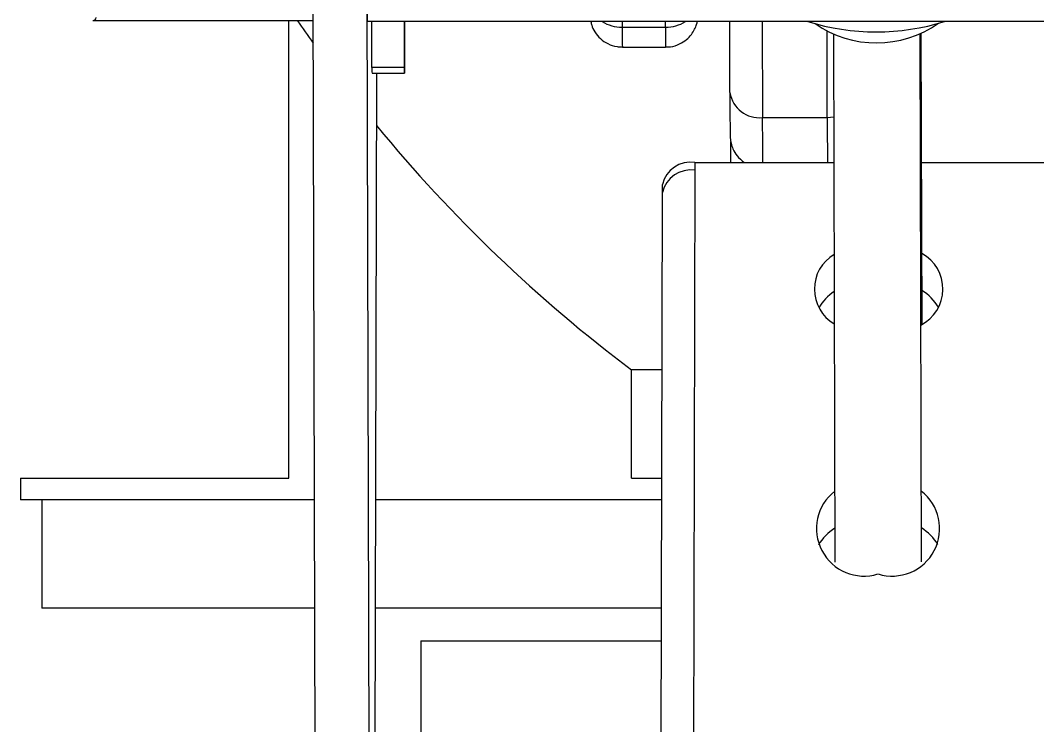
# Model space of a CAD drawing. Header units: millimetres. Extents: x -551930 to 36223, y -1733730 to 8014.
# Drawn here: x -551637.68 to -551627.1, y -1733497.49 to -1733490.16 of the extents above; entities that cross this region are included whole.
import ezdxf

# ---------------------------------------------------------------- set-up
doc = ezdxf.new("R2010")
doc.units = ezdxf.units.MM
doc.layers.get('0').update_dxf_attribs({"lineweight": 35})

msp = doc.modelspace()

# ---------------------------------------------------------------- linework, layer by layer
at = {"color": 7, "linetype": 'Continuous', "lineweight": 25}
for p, q in [((-551634.582, -1733509.366), (-551634.635, -1733489.787)), ((-551634.019, -1733509.366), (-551634.073, -1733489.787)), ((-551634.073, -1733489.787), (-551634.072, -1733490.171)), ((-551636.919, -1733490.159), (-551634.634, -1733490.159)), ((-551634.886, -1733494.915), (-551634.886, -1733490.159)), ((-551625.972, -1733490.171), (-551634.072, -1733490.171)), ((-551634.022, -1733490.648), (-551634.023, -1733490.171)), ((-551633.685, -1733490.171), (-551633.684, -1733490.648)), ((-551633.683, -1733490.637), (-551633.682, -1733490.171)), ((-551630.302, -1733490.91), (-551630.304, -1733490.171)), ((-551631.422, -1733490.23), (-551630.972, -1733490.23)), ((-551629.226, -1733490.301), (-551629.211, -1733495.786)), ((-551628.311, -1733495.783), (-551628.326, -1733490.299)), ((-551628.306, -1733493.317), (-551628.314, -1733490.293)), ((-551631.42, -1733490.437), (-551630.97, -1733490.437)), ((-551633.684, -1733490.648), (-551634.022, -1733490.648)), ((-551634.021, -1733490.709), (-551633.684, -1733490.709)), ((-551633.975, -1733490.709), (-551634.006, -1733503.637)), ((-551629.965, -1733491.168), (-551629.29, -1733491.168)), ((-551630.666, -1733491.634), (-551630.666, -1733491.717)), ((-551630.666, -1733491.634), (-551629.223, -1733491.634)), ((-551628.31, -1733491.634), (-551626.841, -1733491.634)), ((-551630.666, -1733491.717), (-551630.686, -1733499.915)), ((-551631.003, -1733491.947), (-551631.003, -1733491.865)), ((-551631.023, -1733500.145), (-551631.003, -1733491.947)), ((-551631.324, -1733494.915), (-551631.324, -1733493.79)), ((-551631.007, -1733493.79), (-551631.324, -1733493.79)), ((-551637.676, -1733494.915), (-551637.676, -1733495.14)), ((-551637.676, -1733494.915), (-551634.886, -1733494.915)), ((-551631.324, -1733494.915), (-551631.01, -1733494.915)), ((-551634.621, -1733495.14), (-551637.676, -1733495.14)), ((-551637.451, -1733495.14), (-551637.451, -1733496.265)), ((-551631.011, -1733495.14), (-551633.986, -1733495.14)), ((-551634.617, -1733496.265), (-551637.451, -1733496.265)), ((-551631.013, -1733496.265), (-551633.988, -1733496.265)), ((-551633.513, -1733496.603), (-551633.513, -1733499.978)), ((-551633.513, -1733496.603), (-551631.014, -1733496.603))]:
    msp.add_line(p, q, dxfattribs=at)
at = {"color": 8, "linetype": 'Continuous', "lineweight": 25}
for p, q in [((-551631.422, -1733490.171), (-551631.422, -1733490.23)), ((-551630.972, -1733490.23), (-551630.972, -1733490.171)), ((-551629.968, -1733490.171), (-551629.965, -1733491.168)), ((-551629.29, -1733491.168), (-551629.293, -1733490.27))]:
    msp.add_line(p, q, dxfattribs=at)
at = {"color": 7, "linetype": 'Continuous', "lineweight": 25, "flags": 128}
for points in [[(-551633.684, -1733490.171), (-551633.684, -1733490.266), (-551633.684, -1733490.36), (-551633.684, -1733490.424), (-551633.684, -1733490.449), (-551633.685, -1733490.431), (-551633.685, -1733490.373), (-551633.685, -1733490.284), (-551633.685, -1733490.177), (-551633.685, -1733490.171)], [(-551633.683, -1733490.637), (-551633.683, -1733490.666), (-551633.684, -1733490.689), (-551633.684, -1733490.703), (-551633.684, -1733490.709), (-551633.684, -1733490.706), (-551633.684, -1733490.694), (-551633.684, -1733490.675), (-551633.684, -1733490.648)], [(-551630.293, -1733491.634), (-551630.293, -1733491.498), (-551630.293, -1733491.419)]]:
    msp.add_lwpolyline(points, dxfattribs=at)
at = {"color": 8, "linetype": 'Continuous', "lineweight": 25, "flags": 128}
msp.add_lwpolyline([(-551629.29, -1733491.168), (-551629.224, -1733491.163), (-551629.224, -1733491.163)], dxfattribs=at)
at = {"color": 8, "linetype": 'Continuous', "lineweight": 25}
for centre, radius, start, end in [((-551631.426, -1733489.845), 0.385, 237.9745, 270.5725), ((-551630.968, -1733489.844), 0.386, 269.4449, 301.9778), ((-551624.565, -1733490.279), 6.857, 179.5922, 181.3217), ((-551624.112, -1733490.279), 6.86, 179.5926, 181.3212), ((-551561.374, -1733491.057), 68.592, 180.09252, 180.48235), ((-551560.699, -1733491.057), 68.592, 180.09252, 180.48235)]:
    msp.add_arc(centre, radius, start, end, dxfattribs=at)
at = {"color": 7, "linetype": 'Continuous', "lineweight": 25}
for centre, radius, start, end in [((-551628.783, -1733487.879), 2.4, 252.7655, 287.2345), ((-551628.779, -1733489.27), 1.123, 235.3195, 304.9921), ((-551630.814, -1733490.658), 3.208, 179.8282, 180.9096), ((-551630, -1733490.865), 0.305, 188.4883, 276.6102), ((-551558.58, -1733490.757), 71.723, 180.12229, 180.42106), ((-551630.711, -1733491.93), 0.299, 81.3047, 167.4194), ((-551630.711, -1733492.012), 0.299, 81.3047, 167.4194), ((-551629.008, -1733492.951), 0.417, 120.5606, 239.7509), ((-551628.51, -1733492.95), 0.421, 297.0629, 61.3139), ((-551628.931, -1733493.408), 0.519, 123.7243, 149.4292), ((-551628.582, -1733493.408), 0.522, 30.8913, 58.1126), ((-551628.909, -1733495.439), 0.493, 128.0708, 287.1603), ((-551628.617, -1733495.438), 0.494, 252.7665, 52.1006), ((-551628.933, -1733495.877), 0.523, 122.2304, 149.3887), ((-551628.588, -1733495.875), 0.522, 30.8913, 58.1126)]:
    msp.add_arc(centre, radius, start, end, dxfattribs=at)
for centre, major_axis, ratio, start_param, end_param in [((-551637.001, -1733490.047), (-0.104, 0.105), 0.393209, 2.7335, 3.518898), ((-551622.488, -1733480.764), (0.395, 15.982), 0.94994, 2.222459, 2.240859), ((-551622.488, -1733480.764), (0.395, 15.982), 0.94994, 2.309797, 2.546684)]:
    msp.add_ellipse(centre, major_axis=major_axis, ratio=ratio, start_param=start_param, end_param=end_param, dxfattribs=at)
for points, knots in [([(-551631.748, -1733490.171), (-551631.745, -1733490.184), (-551631.738, -1733490.222), (-551631.706, -1733490.285), (-551631.65, -1733490.352), (-551631.571, -1733490.406), (-551631.491, -1733490.435), (-551631.439, -1733490.433), (-551631.42, -1733490.433)], [0, 0, 0, 0, 0.08924, 0.254474, 0.455672, 0.657838, 0.879116, 1, 1, 1, 1]), ([(-551630.97, -1733490.433), (-551630.954, -1733490.434), (-551630.904, -1733490.436), (-551630.828, -1733490.409), (-551630.755, -1733490.363), (-551630.703, -1733490.309), (-551630.669, -1733490.255), (-551630.649, -1733490.209), (-551630.643, -1733490.181), (-551630.641, -1733490.171)], [0, 0, 0, 0, 0.107409, 0.326744, 0.51225, 0.673937, 0.81414, 0.932428, 1, 1, 1, 1]), ([(-551630.3, -1733491.282), (-551630.3, -1733491.295), (-551630.3, -1733491.335), (-551630.3, -1733491.355), (-551630.299, -1733491.373), (-551630.298, -1733491.388), (-551630.296, -1733491.408), (-551630.289, -1733491.445), (-551630.27, -1733491.502), (-551630.229, -1733491.575), (-551630.181, -1733491.613), (-551630.154, -1733491.634)], [0, 0, 0, 0, 0.15463, 0.488133, 0.582965, 0.621571, 0.648889, 0.690496, 0.769587, 0.873424, 1, 1, 1, 1])]:
    msp.add_open_spline(points, degree=3, knots=knots, dxfattribs=at)

doc.saveas('drawing.dxf')
